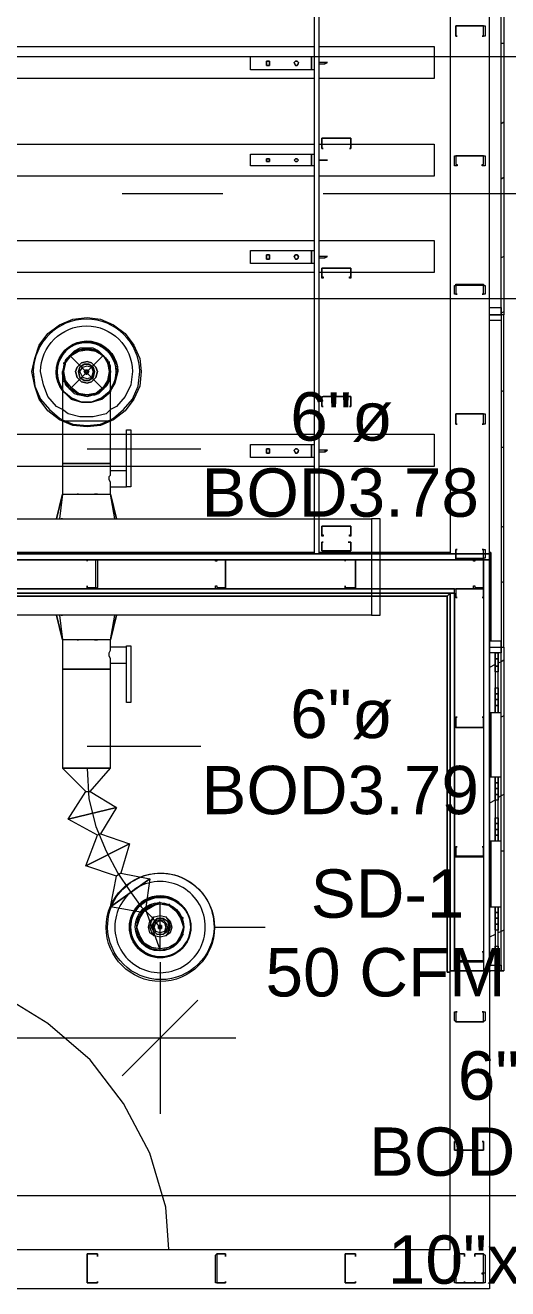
# Model space of a CAD drawing. Header units: metres. Extents: x -2 to 207, y -8 to 52.
# Drawn here: x 44.586 to 46.103, y 10.535 to 14.505 of the extents above; entities that cross this region are included whole.
import ezdxf

# ---------------------------------------------------------------- set-up
doc = ezdxf.new("R2010")
doc.units = ezdxf.units.M
doc.layers.add('HVAC - Ductos', color=5, linetype='Continuous', lineweight=0)
doc.layers.add('PDF_Text', color=7, linetype='Continuous', lineweight=0)
doc.layers.add('PDF_Geometry', color=7, linetype='Continuous', lineweight=0, true_color=0xaaaaaa)
doc.styles.add('PDF Helvetica', font='')
doc.styles.get('PDF Helvetica').set_extended_font_data('Helvetica')

msp = doc.modelspace()

# ---------------------------------------------------------------- linework, layer by layer
at = {"layer": 'HVAC - Ductos', "lineweight": 0}
for points in [[(40.1854, 14.4067), (47.8002, 14.4067), (47.8002, 13.6461), (40.1854, 13.6461)], [(44.8496, 13.3941), (44.845, 13.3804), (44.8313, 13.3621), (44.8175, 13.3529), (44.7992, 13.3438), (44.7809, 13.3438), (44.7579, 13.3438), (44.7442, 13.3529), (44.7259, 13.3621), (44.7167, 13.3804), (44.7075, 13.3941), (44.7075, 13.417), (44.7075, 13.4354), (44.7167, 13.4537), (44.7259, 13.4674), (44.7442, 13.4812), (44.7579, 13.4858), (44.7809, 13.4904), (44.7992, 13.4858), (44.8175, 13.4812), (44.8313, 13.4674), (44.845, 13.4537), (44.8496, 13.4354), (44.8541, 13.417)], [(44.7121, 13.4446), (44.7305, 13.4674), (44.7534, 13.4812), (44.7809, 13.4858), (44.8083, 13.4812), (44.8313, 13.4674), (44.845, 13.4446), (44.8496, 13.417), (44.845, 13.3895), (44.8313, 13.3667), (44.8083, 13.3484), (44.7809, 13.3438), (44.7534, 13.3484), (44.7305, 13.3667), (44.7121, 13.3895), (44.7075, 13.417)], [(44.7488, 13.4308), (44.7442, 13.417), (44.7488, 13.4308), (44.7625, 13.4446), (44.7809, 13.4492), (44.7946, 13.4446), (44.8083, 13.4308), (44.8129, 13.417), (44.8083, 13.4308), (44.7946, 13.4446), (44.7809, 13.4492), (44.7625, 13.4446)], [(44.7579, 13.4308), (44.7534, 13.417), (44.7579, 13.4308), (44.7717, 13.44), (44.7855, 13.44), (44.7992, 13.4308), (44.8038, 13.417), (44.7992, 13.4308), (44.7855, 13.44), (44.7717, 13.44)], [(44.7671, 13.4308), (44.7809, 13.4354), (44.7946, 13.4308), (44.7992, 13.417), (44.7946, 13.3987), (44.7809, 13.3941), (44.7671, 13.3987), (44.7579, 13.417)], [(44.7763, 13.4216), (44.7717, 13.417), (44.7763, 13.4216), (44.7809, 13.4216), (44.7855, 13.417), (44.7809, 13.4216)], [(44.8083, 13.3987), (44.8129, 13.417), (44.8083, 13.3987), (44.7946, 13.385), (44.7809, 13.3804), (44.7625, 13.385), (44.7488, 13.3987), (44.7442, 13.417), (44.7488, 13.3987), (44.7625, 13.385), (44.7809, 13.3804), (44.7946, 13.385)], [(44.7992, 13.3987), (44.8038, 13.417), (44.7992, 13.3987), (44.7855, 13.3895), (44.7717, 13.3895), (44.7579, 13.3987), (44.7534, 13.417), (44.7579, 13.3987), (44.7717, 13.3895), (44.7855, 13.3895)], [(44.7809, 13.4125), (44.7855, 13.417), (44.7809, 13.4079), (44.7763, 13.4079), (44.7717, 13.417), (44.7763, 13.4125)], [(44.8541, 13.3575), (44.8679, 13.3804), (44.8771, 13.417), (44.8679, 13.3804)], [(44.8267, 13.33), (44.7946, 13.3208), (44.7625, 13.3208), (44.7305, 13.33), (44.7075, 13.3529), (44.703, 13.3575), (44.7075, 13.3529), (44.703, 13.3621), (44.7075, 13.3529), (44.7305, 13.3346), (44.7625, 13.3208), (44.7946, 13.3208), (44.8267, 13.3346), (44.8496, 13.3529), (44.8541, 13.3621), (44.8496, 13.3529), (44.8267, 13.3346), (44.7946, 13.3208), (44.7625, 13.3208), (44.7305, 13.3346), (44.7075, 13.3529), (44.7305, 13.33), (44.7625, 13.3208), (44.7946, 13.3208), (44.8267, 13.33), (44.8541, 13.3529), (44.8541, 13.3575), (44.8541, 13.3529)], [(44.8541, 13.2613), (44.845, 13.2613), (44.8313, 13.2613), (44.8175, 13.2613), (44.7992, 13.2613), (44.7809, 13.2613), (44.7579, 13.2613), (44.7396, 13.2613), (44.7259, 13.2613), (44.7121, 13.2613), (44.7075, 13.2613), (44.703, 13.2613), (44.703, 13.1284), (44.7075, 13.1284), (44.7121, 13.1284), (44.7259, 13.1284), (44.7396, 13.1284), (44.7579, 13.1284), (44.7809, 13.1284), (44.7992, 13.1284), (44.8175, 13.1284), (44.8313, 13.1284), (44.845, 13.1284), (44.8541, 13.1284)], [(44.9046, 13.2338), (44.9183, 13.2338), (44.9183, 13.0551), (44.9046, 13.0551)], [(44.8541, 13.1055), (44.8541, 13.1284), (44.845, 13.1284), (44.8313, 13.1284), (44.8175, 13.1284), (44.7992, 13.1284), (44.7809, 13.1284), (44.7579, 13.1284), (44.7396, 13.1284), (44.7259, 13.1284), (44.7121, 13.1284), (44.7075, 13.1284), (44.703, 13.1284), (44.703, 13.0322), (44.7075, 13.0322), (44.7121, 13.0322), (44.7259, 13.0322), (44.7396, 13.0322), (44.7579, 13.0322), (44.7809, 13.0322), (44.7992, 13.0322), (44.8175, 13.0322), (44.8313, 13.0322), (44.845, 13.0322), (44.8496, 13.0322), (44.8541, 13.0322), (44.8541, 13.0551), (44.9046, 13.0551), (44.9046, 13.0597), (44.9046, 13.0643), (44.9046, 13.0689), (44.9046, 13.0735), (44.9046, 13.0826), (44.9046, 13.0872), (44.9046, 13.0918), (44.9046, 13.1009), (44.9046, 13.1055)], [(44.7534, 13.0322), (44.7488, 13.0322)], [(44.8129, 13.0322), (44.8083, 13.0322), (44.8038, 13.0322), (44.8083, 13.0322)], [(45.7018, 12.9543), (45.6743, 12.9543), (45.6743, 12.6519), (42.0823, 12.6519), (42.0823, 12.9543), (45.6743, 12.9543), (45.6743, 12.6519), (45.7018, 12.6519)], [(44.7488, 12.574), (44.7534, 12.574)], [(44.8038, 12.574), (44.8083, 12.574), (44.8129, 12.574), (44.8083, 12.574)], [(44.9183, 12.377), (44.9046, 12.377), (44.9046, 12.5557), (44.9183, 12.5557)], [(44.703, 12.1708), (44.7075, 12.1708), (44.7121, 12.1708), (44.7259, 12.1708), (44.7396, 12.1708), (44.7579, 12.1708), (44.7809, 12.1708), (44.7992, 12.1708), (44.8175, 12.1708), (44.8313, 12.1708), (44.845, 12.1708), (44.8541, 12.1708), (44.845, 12.1708), (44.8313, 12.1708), (44.8175, 12.1708), (44.7992, 12.1708), (44.7809, 12.1708), (44.7579, 12.1708), (44.7396, 12.1708), (44.7259, 12.1708), (44.7121, 12.1708), (44.7075, 12.1708)], [(44.9366, 11.6714), (44.9458, 11.699), (44.9596, 11.7218), (44.9825, 11.7401), (45.01, 11.7447), (45.0374, 11.7401), (45.0604, 11.7218), (45.0741, 11.699), (45.0832, 11.6714), (45.0741, 11.6439), (45.0604, 11.621), (45.0374, 11.6073), (45.01, 11.6027), (44.9825, 11.6073), (44.9596, 11.621), (44.9458, 11.6439)], [(44.9733, 11.6714), (44.9779, 11.6898), (44.9916, 11.7035), (45.01, 11.7081), (45.0283, 11.7035), (45.042, 11.6898), (45.0466, 11.6714), (45.042, 11.6531), (45.0283, 11.6439), (45.01, 11.6393), (44.9916, 11.6439), (44.9779, 11.6531)], [(44.9779, 11.6714), (44.9825, 11.6898), (44.9916, 11.7035), (45.01, 11.7081), (45.0283, 11.7035), (45.0374, 11.6898), (45.042, 11.6714), (45.0374, 11.6577), (45.0283, 11.6439), (45.01, 11.6393), (44.9916, 11.6439), (44.9825, 11.6577)], [(44.9825, 11.6714), (44.9916, 11.6898), (45.0008, 11.699), (45.0191, 11.699), (45.0328, 11.6898), (45.0374, 11.6714), (45.0328, 11.6577), (45.0191, 11.6485), (45.0008, 11.6485), (44.9916, 11.6577)], [(44.987, 11.6714), (44.9916, 11.6852), (45.0008, 11.6944), (45.0191, 11.6944), (45.0283, 11.6852), (45.0328, 11.6714), (45.0283, 11.6577), (45.0191, 11.6485), (45.0008, 11.6485), (44.9916, 11.6577)], [(44.9916, 11.6714), (44.9962, 11.6852), (45.01, 11.6944), (45.0237, 11.6852), (45.0283, 11.6714), (45.0237, 11.6577), (45.01, 11.6531), (44.9962, 11.6577)], [(45.0145, 11.6714), (45.0145, 11.676), (45.0054, 11.676), (45.0054, 11.6714), (45.0054, 11.676), (45.0145, 11.676)], [(45.0054, 11.6714), (45.0054, 11.6669), (45.0145, 11.6669), (45.0145, 11.6714), (45.0145, 11.6669), (45.0054, 11.6669)]]:
    msp.add_lwpolyline(points, close=True, dxfattribs=at)
for points in [[(44.8541, 13.4125), (44.8541, 13.417), (44.8541, 13.4354), (44.845, 13.4537), (44.8313, 13.4674), (44.8175, 13.4812), (44.7992, 13.4904), (44.7809, 13.4904), (44.7579, 13.4904), (44.7396, 13.4812), (44.7259, 13.4674), (44.7121, 13.4537), (44.7075, 13.4354), (44.703, 13.417), (44.703, 13.4079), (44.703, 13.3895), (44.703, 13.3621), (44.703, 13.3254), (44.703, 13.2796), (44.703, 13.2613), (44.6938, 13.2659), (44.6572, 13.2933), (44.6297, 13.33), (44.6159, 13.3712), (44.6068, 13.417), (44.6159, 13.4583), (44.6297, 13.4996), (44.6572, 13.5362), (44.6938, 13.5636), (44.7351, 13.582), (44.7809, 13.5866), (44.8221, 13.582), (44.8633, 13.5636), (44.9, 13.5362), (44.9275, 13.4996), (44.9458, 13.4583), (44.9504, 13.417), (44.9458, 13.3712), (44.9275, 13.33), (44.9, 13.2933), (44.8633, 13.2659), (44.8541, 13.2613), (44.845, 13.2613), (44.8313, 13.2613), (44.8175, 13.2613), (44.7992, 13.2613), (44.7809, 13.2613), (44.7579, 13.2613), (44.7396, 13.2613), (44.7259, 13.2613), (44.7121, 13.2613), (44.7075, 13.2613), (44.703, 13.2613)], [(44.8541, 13.2613), (44.8541, 13.3071), (44.8541, 13.3484), (44.8541, 13.3804), (44.8541, 13.4033), (44.8541, 13.4125), (44.8541, 13.417), (44.8541, 13.4354), (44.845, 13.4537), (44.8313, 13.4674), (44.8175, 13.4812), (44.7992, 13.4904), (44.7809, 13.4904), (44.7579, 13.4904), (44.7396, 13.4812), (44.7259, 13.4674), (44.7121, 13.4537), (44.7075, 13.4354), (44.703, 13.417), (44.703, 13.4079), (44.703, 13.417)], [(44.7121, 13.4492), (44.7259, 13.4674), (44.7488, 13.4812)], [(44.7488, 13.4858), (44.7534, 13.4858)], [(44.7534, 13.4858), (44.7809, 13.4904), (44.8038, 13.4858)], [(44.8038, 13.4858), (44.8083, 13.4858), (44.8129, 13.4858)], [(44.8083, 13.4812), (44.8313, 13.4674), (44.845, 13.4446)], [(44.7075, 13.44), (44.7075, 13.4446), (44.7121, 13.4492)], [(44.7121, 13.3895), (44.7075, 13.417), (44.7121, 13.44)], [(44.8496, 13.4492), (44.8496, 13.4446), (44.8496, 13.44)], [(44.8496, 13.44), (44.8541, 13.417), (44.8496, 13.3895), (44.8496, 13.385)], [(44.703, 13.4079), (44.7075, 13.3941), (44.7121, 13.3758), (44.7259, 13.3621), (44.7121, 13.385), (44.7075, 13.385), (44.7075, 13.3895)], [(44.7534, 13.3438), (44.7488, 13.3438), (44.7488, 13.3484), (44.7259, 13.3621), (44.7396, 13.3484), (44.7579, 13.3438), (44.7809, 13.3392), (44.7992, 13.3438), (44.8175, 13.3484), (44.8313, 13.3621), (44.845, 13.3758), (44.8541, 13.3941), (44.8541, 13.4125)], [(44.845, 13.385), (44.8313, 13.3621), (44.8083, 13.3484)], [(44.8038, 13.3484), (44.7809, 13.3438), (44.7534, 13.3484)], [(44.8129, 13.3484), (44.8083, 13.3438), (44.8038, 13.3438)], [(44.8541, 13.2979), (44.8404, 13.2842), (44.7992, 13.275), (44.7579, 13.275), (44.7213, 13.2842), (44.703, 13.2979)], [(44.703, 13.2659), (44.7351, 13.2521), (44.7809, 13.2475), (44.8221, 13.2521), (44.8541, 13.2659)], [(44.8541, 13.2613), (44.8221, 13.2475), (44.7809, 13.2429), (44.7351, 13.2475), (44.703, 13.2613)], [(44.7809, 13.1743), (45.1382, 13.1743)], [(44.8541, 13.0551), (44.8541, 13.0597), (44.8541, 13.0689), (44.8496, 13.078), (44.8496, 13.0872), (44.8541, 13.0918), (44.8541, 13.1009), (44.8541, 13.1055)], [(44.6847, 12.9543), (44.703, 13.0322), (44.6847, 12.9543), (44.6892, 12.9543)], [(44.703, 13.0322), (44.6938, 12.9543), (44.703, 12.9543), (44.6984, 12.9543)], [(44.8725, 12.9543), (44.8541, 13.0322), (44.8725, 12.9543)], [(44.8679, 12.9543), (44.8541, 13.0322)], [(44.7075, 12.9543), (44.7259, 12.9543), (44.7305, 12.9543), (44.7351, 12.9543), (44.7442, 12.9543), (44.7579, 12.9543), (44.7625, 12.9543), (44.7671, 12.9543), (44.7901, 12.9543), (44.7946, 12.9543), (44.7992, 12.9543), (44.8129, 12.9543), (44.8221, 12.9543), (44.8267, 12.9543), (44.8313, 12.9543), (44.8496, 12.9543)], [(44.8541, 12.9543), (44.8633, 12.9543), (44.8679, 12.9543), (44.8725, 12.9543)], [(44.6892, 12.6519), (44.6847, 12.6519)], [(44.6847, 12.6519), (44.703, 12.574), (44.6847, 12.6519)], [(44.6984, 12.6519), (44.703, 12.6519), (44.6938, 12.6519), (44.703, 12.574)], [(44.8725, 12.6519), (44.8541, 12.574), (44.8496, 12.574), (44.845, 12.574), (44.8313, 12.574), (44.8175, 12.574), (44.7992, 12.574), (44.7809, 12.574), (44.7579, 12.574), (44.7396, 12.574), (44.7259, 12.574), (44.7121, 12.574), (44.7075, 12.574), (44.703, 12.574), (44.703, 12.4824), (44.7075, 12.4824), (44.7121, 12.4824), (44.7259, 12.4824), (44.7396, 12.4824), (44.7579, 12.4824), (44.7809, 12.4824), (44.7992, 12.4824), (44.8175, 12.4824), (44.8313, 12.4824), (44.845, 12.4824), (44.8541, 12.4824), (44.8541, 12.5007), (44.9046, 12.5007), (44.9046, 12.5053), (44.9046, 12.5099), (44.9046, 12.5145), (44.9046, 12.5191), (44.9046, 12.5282), (44.9046, 12.5328), (44.9046, 12.5419), (44.9046, 12.5465), (44.9046, 12.5511), (44.8541, 12.5511), (44.8541, 12.574), (44.8679, 12.6519)], [(44.8496, 12.6519), (44.8313, 12.6519), (44.8267, 12.6519), (44.8221, 12.6519), (44.8129, 12.6519), (44.7992, 12.6519), (44.7946, 12.6519), (44.7901, 12.6519), (44.7671, 12.6519), (44.7625, 12.6519), (44.7579, 12.6519), (44.7442, 12.6519), (44.7351, 12.6519), (44.7305, 12.6519), (44.7259, 12.6519), (44.7075, 12.6519)], [(44.8541, 12.574), (44.8725, 12.6519), (44.8679, 12.6519), (44.8633, 12.6519), (44.8541, 12.6519)], [(44.8541, 12.5007), (44.8541, 12.5053), (44.8541, 12.5099), (44.8541, 12.5145), (44.8496, 12.5237), (44.8496, 12.5328), (44.8541, 12.5419), (44.8541, 12.5465), (44.8541, 12.5511)], [(44.7901, 12.0975), (44.8725, 12.0471), (44.7213, 12.0105), (44.7763, 12.0975), (44.7901, 12.0975), (44.8541, 12.1708), (44.8541, 12.4824), (44.845, 12.4824), (44.8313, 12.4824), (44.8175, 12.4824), (44.7992, 12.4824), (44.7809, 12.4824), (44.7579, 12.4824), (44.7396, 12.4824), (44.7259, 12.4824), (44.7121, 12.4824), (44.7075, 12.4824), (44.703, 12.4824), (44.703, 12.1708), (44.8541, 12.1708), (44.703, 12.1708), (44.7763, 12.0975)], [(44.7809, 12.2396), (45.1382, 12.2396)], [(44.7809, 12.1708), (44.7855, 12.0746), (44.8083, 11.9876), (44.8404, 11.9096), (44.8771, 11.841), (44.9137, 11.786), (44.9504, 11.7356), (44.9825, 11.7035), (45.0008, 11.6806), (45.01, 11.6714)], [(44.8221, 11.9647), (44.9137, 11.9326), (44.7763, 11.8638), (44.8129, 11.9601), (44.7213, 12.0105), (44.8725, 12.0471), (44.8221, 11.9647), (44.8129, 11.9601)], [(44.8863, 11.841), (44.9779, 11.8226), (44.8541, 11.7356), (44.8725, 11.8318), (44.7763, 11.8638), (44.9137, 11.9326), (44.8863, 11.841), (44.8725, 11.8318)], [(44.9641, 11.7264), (45.01, 11.5981), (45.01, 11.7493), (44.955, 11.7172), (44.8541, 11.7356), (44.9779, 11.8226), (44.9641, 11.7264), (44.955, 11.7172)], [(44.9458, 11.7035), (44.9596, 11.7264), (44.9779, 11.7401), (44.9825, 11.7447)], [(44.987, 11.7401), (45.01, 11.7447), (45.0328, 11.7401)], [(45.0374, 11.7447), (45.042, 11.7401), (45.0604, 11.7264), (45.0741, 11.7035)], [(44.9412, 11.6393), (44.9412, 11.6439), (44.9412, 11.6485), (44.9366, 11.6714), (44.9412, 11.699), (44.9412, 11.7035)], [(45.0787, 11.7035), (45.0832, 11.699)], [(45.0787, 11.699), (45.0832, 11.6714), (45.0787, 11.6485)], [(44.9779, 11.6073), (44.9596, 11.621), (44.9458, 11.6393)], [(45.0741, 11.6439), (45.0604, 11.621), (45.042, 11.6073)], [(45.0832, 11.6485), (45.0787, 11.6439), (45.0787, 11.6393)], [(44.9825, 11.6027), (44.9779, 11.6027)], [(45.0328, 11.6027), (45.01, 11.5981), (44.987, 11.6027)], [(45.042, 11.6027), (45.0374, 11.6027)], [(45.01, 11.5615), (45.01, 11.3232), (45.01, 11.0849)], [(45.129, 11.4423), (45.01, 11.3232), (44.8908, 11.2041)], [(40.2083, 11.3232), (43.0535, 11.3232), (45.2482, 11.3232)], [(39.7685, 10.8284), (46.9022, 10.8284), (48.7441, 10.8284)]]:
    msp.add_lwpolyline(points, dxfattribs=at)
for points in [[(44.8541, 13.2659), (44.8633, 13.2705), (44.8954, 13.2979), (44.9229, 13.33), (44.9412, 13.3712), (44.9458, 13.417, 0.986385), (44.6113, 13.417), (44.6159, 13.3712), (44.6343, 13.33), (44.6617, 13.2979), (44.6938, 13.2705), (44.703, 13.2659)], [(44.703, 13.2979), (44.6847, 13.3071), (44.6572, 13.3392), (44.6434, 13.3758), (44.6343, 13.417, -0.994385), (44.9229, 13.417), (44.9183, 13.3758), (44.9, 13.3392), (44.8725, 13.3071), (44.8541, 13.2979)], [(45.1795, 11.6714, -0.986168), (44.845, 11.6714, -1.01362), (45.1795, 11.6714), (45.3399, 11.6714)]]:
    msp.add_lwpolyline(points, format="xyb", dxfattribs=at)
for points in [[(44.8541, 13.3621), (44.8679, 13.385), (44.8725, 13.417, 1.352687), (44.703, 13.3621), (44.6892, 13.385), (44.6847, 13.417), (44.6892, 13.3804), (44.703, 13.3575, -1.386716), (44.8771, 13.417, 0.97067), (44.6847, 13.417, -1.353394)], [(45.152, 11.6714, 1.008129), (44.8679, 11.6714, 1.008105)], [(45.1062, 11.6714, 1.017952), (44.9137, 11.6714, 0.970231)]]:
    msp.add_lwpolyline(points, format="xyb", close=True, dxfattribs=at)
for centre, radius in [((45.0107, 11.6707), 0.1702), ((45.0102, 11.6714), 0.0965), ((45.0112, 11.6714), 0.095), ((45.0118, 11.6714), 0.0935), ((45.0081, 11.6725), 0.0761), ((45.0104, 11.671), 0.0737)]:
    msp.add_circle(centre, radius, dxfattribs=at)
at = {"layer": 'PDF_Geometry', "lineweight": 0}
for points in [[(42.1418, 16.6059), (42.1418, 12.8443), (45.9217, 12.8443), (42.1418, 12.8443), (45.9217, 12.8443), (42.1418, 12.8443), (42.0181, 12.8443), (42.0089, 12.8489), (42.0089, 12.5694), (42.0089, 12.8489), (42.0181, 12.8489), (42.0089, 12.8489), (42.0181, 12.8443), (42.0181, 11.534), (42.0181, 12.8443), (42.0181, 12.5694), (41.9815, 12.5694), (41.9677, 12.5648)], [(41.9815, 12.5694), (41.9815, 12.5511), (42.0181, 12.5511), (42.0181, 12.5694), (42.0181, 12.8443), (42.0181, 12.7207), (42.0181, 11.534), (42.0089, 11.534), (42.0181, 11.534), (42.0319, 11.534), (42.0319, 12.826), (42.0181, 12.826), (46.0454, 12.826), (46.0454, 12.8443), (46.05, 12.8489), (46.0454, 12.8489), (46.05, 12.8489), (46.05, 12.5694), (46.05, 12.8489), (46.0454, 12.8443), (46.0454, 16.6059)], [(45.9217, 16.6059), (45.9217, 12.8443), (46.0454, 12.8443), (42.0181, 12.8443), (42.0181, 16.6059)], [(42.5679, 14.4388), (45.4956, 14.4388)], [(45.5094, 14.4388), (45.8713, 14.4388), (45.8713, 14.338), (45.5094, 14.338)], [(46.0912, 14.448), (46.0821, 14.448)], [(45.4956, 14.3655), (45.4864, 14.3655), (45.294, 14.3655), (45.294, 14.4067), (45.4864, 14.4067), (45.4956, 14.4067)], [(45.4864, 14.3883), (45.4864, 14.3929)], [(45.4864, 14.3792), (45.4864, 14.3838)], [(45.5094, 14.3838), (45.5277, 14.3838), (45.5368, 14.3883), (45.5277, 14.3883), (45.5094, 14.3883)], [(45.5277, 14.3883), (45.5277, 14.3838)], [(45.4956, 14.338), (42.5679, 14.338)], [(46.0912, 14.2005), (46.0821, 14.1959)], [(42.5679, 14.1318), (45.4956, 14.1318)], [(45.4956, 14.063), (45.4864, 14.063), (45.294, 14.063), (45.294, 14.0998), (45.4864, 14.0998), (45.4956, 14.0998)], [(45.5094, 14.1318), (45.5185, 14.1318), (45.6102, 14.1318), (45.8713, 14.1318), (45.8713, 14.031), (45.5094, 14.031)], [(45.4864, 14.086), (45.4864, 14.0906)], [(45.5277, 14.0814), (45.5094, 14.0814), (45.5277, 14.0814)], [(45.5368, 14.0814), (45.5277, 14.0814), (45.5368, 14.0814)], [(45.4956, 14.031), (42.5679, 14.031)], [(46.0912, 14.0264), (46.0821, 14.0218)], [(45.207, 13.976), (44.8908, 13.976)], [(46.7922, 13.976), (45.5231, 13.976)], [(42.5679, 13.8294), (45.4956, 13.8294)], [(45.5094, 13.8294), (45.8713, 13.8294), (45.8713, 13.7286), (45.6102, 13.7286), (45.5185, 13.7286), (45.5094, 13.7286)], [(45.4956, 13.7561), (45.4864, 13.7561), (45.294, 13.7561), (45.294, 13.7973), (45.4864, 13.7973), (45.4956, 13.7973)], [(45.4864, 13.779), (45.4864, 13.7836)], [(45.5094, 13.7745), (45.5277, 13.7745), (45.5368, 13.779), (45.5277, 13.779), (45.5094, 13.779)], [(45.5277, 13.779), (45.5277, 13.7745)], [(46.0912, 13.779), (46.0821, 13.7745)], [(45.4864, 13.7699), (45.4864, 13.7745)], [(45.4956, 13.7286), (42.5679, 13.7286)], [(44.0936, 12.7207), (45.9217, 12.7207), (45.9217, 11.534), (46.0454, 11.534), (46.0454, 11.5523), (46.0821, 11.5523), (46.0821, 11.534), (46.0454, 11.534), (46.0454, 12.7207), (46.0454, 12.8443), (46.0454, 12.5694), (46.0454, 12.5511), (46.0821, 12.5511), (46.0912, 12.5511), (46.0912, 13.5958), (46.0821, 13.5958), (46.0821, 12.5511), (46.0821, 12.5328), (46.0454, 12.5328), (46.0454, 12.5511), (46.0821, 12.5511), (46.0821, 12.5694), (46.0454, 12.5694), (46.0454, 12.8443), (42.0181, 12.8443)], [(46.0912, 13.6049), (46.0821, 13.6003)], [(46.0912, 13.3575), (46.0821, 13.3529)], [(42.5679, 13.2201), (45.4956, 13.2201)], [(45.4956, 13.1467), (45.4864, 13.1467), (45.294, 13.1467), (45.294, 13.188), (45.4864, 13.188), (45.4956, 13.188)], [(45.5094, 13.2201), (45.8713, 13.2201), (45.8713, 13.1192), (45.5094, 13.1192)], [(45.4864, 13.1697), (45.4864, 13.1743)], [(45.4864, 13.1605), (45.4864, 13.1651)], [(45.5094, 13.1651), (45.5277, 13.1651), (45.5368, 13.1697), (45.5277, 13.1697), (45.5094, 13.1697)], [(45.5277, 13.1697), (45.5277, 13.1651)], [(46.0912, 13.1788), (46.0821, 13.1788)], [(45.4956, 13.1192), (42.5679, 13.1192)], [(46.0912, 12.9314), (46.0821, 12.9268)], [(46.0912, 12.7573), (46.0821, 12.7527)], [(44.0936, 12.7207), (45.9217, 12.7207), (44.2494, 12.7207), (45.9217, 12.7207), (45.9217, 11.534), (45.9217, 12.7207), (45.9355, 12.7207), (45.9355, 11.534), (45.9217, 11.534), (45.9217, 12.7207), (45.9217, 11.534), (45.9217, 12.7207), (45.9125, 12.7115), (45.9125, 11.5294), (45.9217, 11.5294), (45.9125, 11.5294), (45.9125, 12.7115), (44.0936, 12.7115), (45.9125, 12.7115), (45.9217, 12.7207), (45.9355, 12.7207), (44.0753, 12.7207)], [(46.0821, 12.345), (46.0729, 12.345), (46.0729, 12.5328), (46.0637, 12.5328), (46.0637, 12.345), (46.0454, 12.345), (46.0454, 12.1433), (46.0637, 12.1433), (46.0729, 12.1433), (46.0729, 12.125), (46.0729, 12.1067), (46.0637, 12.1067), (46.0637, 12.125), (46.0729, 12.125), (46.0637, 12.125), (46.0637, 12.1433), (46.0637, 11.9418), (46.0454, 11.9418), (46.0454, 11.7356), (46.0637, 11.7356), (46.0729, 11.7356), (46.0729, 11.7172), (46.0729, 11.699), (46.0637, 11.699), (46.0637, 11.7172), (46.0729, 11.7172), (46.0637, 11.7172), (46.0637, 11.7356), (46.0637, 11.5523), (46.0729, 11.5523), (46.0637, 11.5523), (46.0637, 11.5707), (46.0729, 11.5707), (46.0729, 11.5523), (46.0729, 11.7356), (46.0821, 11.7356)], [(46.0912, 12.5099), (46.0821, 12.5053), (46.0729, 12.5007)], [(46.0637, 12.4961), (46.0454, 12.487)], [(46.0454, 12.345), (46.0454, 12.1433)], [(46.0912, 12.3358), (46.0821, 12.3312)], [(46.0821, 11.9418), (46.0729, 11.9418), (46.0729, 12.1433), (46.0821, 12.1433)], [(46.0637, 12.0701), (46.0637, 12.0883), (46.0637, 12.1067), (46.0729, 12.1067), (46.0729, 12.0883), (46.0637, 12.0883), (46.0729, 12.0883), (46.0729, 12.0701), (46.0637, 12.0701), (46.0454, 12.0609)], [(46.0912, 12.0883), (46.0821, 12.0838), (46.0729, 12.0792)], [(46.0454, 11.9418), (46.0454, 11.7356)], [(46.0912, 11.9096), (46.0821, 11.9096)], [(46.0637, 11.6485), (46.0454, 11.6393)], [(46.0912, 11.6623), (46.0821, 11.6577), (46.0729, 11.6531)], [(45.0374, 10.6589), (45.0283, 10.7918), (44.9779, 10.9613), (44.8954, 11.117), (44.7901, 11.2545), (44.6572, 11.369), (44.506, 11.4607), (44.3364, 11.5157), (44.1623, 11.5431)], [(46.0637, 11.534), (46.0729, 11.534), (46.0912, 11.534)]]:
    msp.add_lwpolyline(points, dxfattribs=at)
for points in [[(45.5094, 12.8443), (45.4956, 12.8443), (45.4956, 16.6059), (45.5094, 16.6059)], [(46.0912, 13.5958), (46.0821, 13.5958), (46.0821, 14.645), (46.0912, 14.645)], [(46.0225, 14.4708), (46.0271, 14.4708), (46.0271, 14.4983), (46.0271, 14.5029), (45.9401, 14.5029), (45.9401, 14.4983), (45.9401, 14.4708), (45.9446, 14.4708), (45.9401, 14.4708), (45.9401, 14.4983), (45.9401, 14.5029), (46.0271, 14.5029), (46.0317, 14.5029), (46.0317, 14.4983), (46.0317, 14.4708)], [(45.3536, 14.3883), (45.3536, 14.3929), (45.3444, 14.3929), (45.3444, 14.3883), (45.3444, 14.3792), (45.3536, 14.3792), (45.3536, 14.3838)], [(45.3444, 14.3883), (45.3444, 14.3929), (45.3536, 14.3929), (45.3536, 14.3883), (45.3536, 14.3792), (45.3444, 14.3792)], [(45.4452, 14.3883), (45.4406, 14.3929), (45.4361, 14.3929), (45.4315, 14.3883), (45.4361, 14.3792), (45.4406, 14.3792), (45.4452, 14.3838)], [(45.4315, 14.3883), (45.4361, 14.3929), (45.4406, 14.3929), (45.4452, 14.3883), (45.4406, 14.3792), (45.4361, 14.3792)], [(45.4864, 14.3655), (45.4864, 14.4067)], [(45.4864, 14.3883), (45.4864, 14.3929), (45.4864, 14.3883), (45.4864, 14.3792), (45.4864, 14.3883), (45.4864, 14.3929), (45.4864, 14.3883), (45.4864, 14.3792)], [(45.5185, 14.1501), (45.5231, 14.1501), (45.6102, 14.1501), (45.6102, 14.118), (45.6056, 14.118), (45.6102, 14.118), (45.6102, 14.1501), (45.5231, 14.1501), (45.5185, 14.1501), (45.5185, 14.118)], [(45.4864, 14.063), (45.4864, 14.0998)], [(45.5231, 14.118), (45.5185, 14.118)], [(46.0225, 14.063), (46.0225, 14.0676), (46.0271, 14.0676), (46.0271, 14.0952), (45.9401, 14.0952), (45.9401, 14.0676), (45.9446, 14.0676), (45.9446, 14.063), (45.9355, 14.063), (45.9355, 14.0952), (45.9401, 14.0952), (46.0271, 14.0952), (46.0317, 14.0952), (46.0317, 14.063)], [(45.3536, 14.0814), (45.3536, 14.086), (45.3444, 14.086), (45.3444, 14.0814), (45.3444, 14.0768), (45.3536, 14.0768)], [(45.3444, 14.0814), (45.3444, 14.086), (45.3536, 14.086), (45.3536, 14.0814), (45.3536, 14.0768), (45.3444, 14.0768)], [(45.4452, 14.0814), (45.4406, 14.086), (45.4361, 14.086), (45.4315, 14.0814), (45.4361, 14.0768), (45.4406, 14.0768)], [(45.4315, 14.0814), (45.4361, 14.086), (45.4406, 14.086), (45.4452, 14.0814), (45.4406, 14.0768), (45.4361, 14.0768)], [(45.4864, 14.0814), (45.4864, 14.086), (45.4864, 14.0906), (45.4864, 14.086), (45.4864, 14.0814), (45.4864, 14.0768), (45.4864, 14.0814), (45.4864, 14.086), (45.4864, 14.0814), (45.4864, 14.0768)], [(45.3536, 13.779), (45.3536, 13.7836), (45.3444, 13.7836), (45.3444, 13.779), (45.3444, 13.7699), (45.3536, 13.7699), (45.3536, 13.7745)], [(45.3444, 13.779), (45.3444, 13.7836), (45.3536, 13.7836), (45.3536, 13.779), (45.3536, 13.7699), (45.3444, 13.7699)], [(45.4452, 13.779), (45.4406, 13.7836), (45.4361, 13.7836), (45.4315, 13.779), (45.4361, 13.7699), (45.4406, 13.7699), (45.4452, 13.7745)], [(45.4315, 13.779), (45.4361, 13.7836), (45.4406, 13.7836), (45.4452, 13.779), (45.4406, 13.7699), (45.4361, 13.7699)], [(45.4864, 13.7561), (45.4864, 13.7973)], [(45.4864, 13.779), (45.4864, 13.7836), (45.4864, 13.779), (45.4864, 13.7699), (45.4864, 13.779), (45.4864, 13.7836), (45.4864, 13.779), (45.4864, 13.7699)], [(45.5185, 13.7423), (45.5231, 13.7423), (45.6102, 13.7423), (45.6102, 13.7103), (45.6056, 13.7103), (45.6056, 13.7149), (45.6102, 13.7149), (45.6102, 13.7423), (45.5231, 13.7423), (45.5185, 13.7423), (45.5185, 13.7149), (45.5231, 13.7149), (45.5231, 13.7103), (45.5185, 13.7103)], [(46.0225, 13.6599), (46.0271, 13.6599), (46.0271, 13.6874), (45.9401, 13.6874), (45.9401, 13.6599), (45.9446, 13.6599), (45.9355, 13.6599), (45.9355, 13.6874), (45.9401, 13.6874), (45.9401, 13.692), (46.0271, 13.692), (46.0271, 13.6874), (46.0317, 13.6874), (46.0317, 13.6599)], [(46.0454, 13.5958), (46.0454, 13.6187), (46.0821, 13.6187), (46.0821, 13.5958)], [(46.0454, 13.5774), (46.0454, 13.5958), (46.0821, 13.5958), (46.0821, 13.5774)], [(45.5185, 13.3346), (45.5185, 13.3392), (45.5231, 13.3392), (45.6102, 13.3392), (45.6102, 13.3346), (45.6102, 13.3071), (45.6056, 13.3071), (45.6102, 13.3071), (45.6102, 13.3346), (45.6102, 13.3392), (45.5231, 13.3392), (45.5185, 13.3346), (45.5185, 13.3071)], [(45.5231, 13.3071), (45.5185, 13.3071)], [(46.0225, 13.2521), (46.0271, 13.2521), (46.0271, 13.2842), (45.9401, 13.2842), (45.9401, 13.2521), (45.9446, 13.2521), (45.9401, 13.2521), (45.9401, 13.2842), (46.0271, 13.2842), (46.0317, 13.2842), (46.0317, 13.2521)], [(45.4864, 13.1467), (45.4864, 13.188)], [(45.3536, 13.1697), (45.3536, 13.1743), (45.3444, 13.1743), (45.3444, 13.1697), (45.3444, 13.1605), (45.3536, 13.1605), (45.3536, 13.1651)], [(45.3444, 13.1697), (45.3444, 13.1743), (45.3536, 13.1743), (45.3536, 13.1697), (45.3536, 13.1605), (45.3444, 13.1605)], [(45.4452, 13.1697), (45.4406, 13.1743), (45.4361, 13.1743), (45.4315, 13.1697), (45.4361, 13.1605), (45.4406, 13.1605), (45.4452, 13.1651)], [(45.4315, 13.1697), (45.4361, 13.1743), (45.4406, 13.1743), (45.4452, 13.1697), (45.4406, 13.1605), (45.4361, 13.1605)], [(45.4864, 13.1697), (45.4864, 13.1743), (45.4864, 13.1697), (45.4864, 13.1605), (45.4864, 13.1697), (45.4864, 13.1743), (45.4864, 13.1697), (45.4864, 13.1605)], [(45.5185, 12.9314), (45.5231, 12.9314), (45.6102, 12.9314), (45.6102, 12.8994), (45.6056, 12.8994), (45.6056, 12.9039), (45.6102, 12.9039), (45.6102, 12.9314), (45.5231, 12.9314), (45.5185, 12.9314), (45.5185, 12.9039), (45.5231, 12.9039), (45.5231, 12.8994), (45.5185, 12.8994)], [(45.5185, 12.8535), (45.5231, 12.8535), (45.6102, 12.8535), (45.6102, 12.881), (45.601, 12.881), (45.6102, 12.881), (45.6102, 12.8535), (45.5231, 12.8535), (45.5185, 12.8535), (45.5185, 12.881)], [(45.5231, 12.881), (45.5185, 12.881)], [(42.0319, 12.826), (42.0319, 12.7343), (46.0271, 12.7343), (46.0271, 12.826)], [(45.4956, 12.8489), (42.5679, 12.8489)], [(44.7809, 12.8214), (44.7809, 12.826)], [(44.8083, 12.826), (44.8129, 12.826), (44.8129, 12.7389), (44.8083, 12.7343), (44.7809, 12.7343), (44.7809, 12.7435), (44.7809, 12.7389), (44.8083, 12.7389), (44.8083, 12.826), (44.7809, 12.826)], [(45.2161, 12.826), (45.2161, 12.7389), (45.2161, 12.7343), (45.1841, 12.7343), (45.1841, 12.7435), (45.1886, 12.7435), (45.1886, 12.7389), (45.2161, 12.7389), (45.2161, 12.826), (45.1886, 12.826), (45.1886, 12.8214), (45.1841, 12.8214), (45.1841, 12.826)], [(45.9217, 12.8489), (45.5094, 12.8489)], [(45.5918, 12.8214), (45.5918, 12.826)], [(45.6193, 12.826), (45.6239, 12.826), (45.6239, 12.7389), (45.6239, 12.7343), (45.6193, 12.7343), (45.5918, 12.7343), (45.5918, 12.7435), (45.5918, 12.7389), (45.6193, 12.7389), (45.6239, 12.7389), (45.6239, 12.826), (45.6193, 12.826), (45.5918, 12.826)], [(45.9401, 12.8306), (46.0271, 12.8306), (46.0271, 12.8581), (46.0225, 12.8581), (46.0317, 12.8581), (46.0317, 12.8306), (46.0271, 12.8306), (46.0271, 12.826), (45.9401, 12.826), (45.9401, 12.8306), (45.9401, 12.8581)], [(45.9446, 12.8581), (45.9401, 12.8581)], [(46.0271, 12.826), (46.0271, 12.7389), (46.0271, 12.7343), (45.995, 12.7343), (45.995, 12.7435), (45.9996, 12.7435), (45.9996, 12.7389), (46.0271, 12.7389), (46.0271, 12.826), (45.9996, 12.826), (45.9996, 12.8214), (45.995, 12.8214), (45.995, 12.826)], [(46.0271, 11.534), (46.0454, 11.534), (46.0454, 12.8443), (46.0454, 11.534), (46.05, 11.534), (46.0454, 11.534), (46.0454, 12.826), (46.0271, 12.826)], [(44.0753, 12.7343), (44.0753, 12.7207), (45.9355, 12.7207), (45.9355, 12.7343)], [(45.9355, 12.7343), (45.9401, 12.7343), (46.0271, 12.7343), (46.0271, 12.7069), (46.0225, 12.7069), (46.0271, 12.7069), (46.0271, 12.7343), (45.9401, 12.7343), (45.9401, 12.7069), (45.9446, 12.7069), (45.9355, 12.7069)], [(46.0271, 12.7343), (46.0271, 11.534), (45.9355, 11.534), (45.9355, 12.7343)], [(46.0912, 11.534), (46.0821, 11.534), (46.0821, 12.5511), (46.0912, 12.5511)], [(46.0729, 12.5328), (46.0729, 12.5145), (46.0637, 12.5145), (46.0637, 12.5328)], [(46.0729, 12.5145), (46.0729, 12.4916), (46.0637, 12.4916), (46.0637, 12.5145)], [(46.0729, 12.4916), (46.0729, 12.4732), (46.0637, 12.4732), (46.0637, 12.4916)], [(46.0729, 12.4228), (46.0729, 12.4045), (46.0637, 12.4045), (46.0637, 12.4228)], [(46.0729, 12.4045), (46.0729, 12.3862), (46.0637, 12.3862), (46.0637, 12.4045)], [(46.0637, 12.3862), (46.0729, 12.3862), (46.0729, 12.3678), (46.0637, 12.3678)], [(46.0729, 12.3678), (46.0729, 12.345), (46.0637, 12.345), (46.0637, 12.3678)], [(45.9446, 12.3312), (45.9401, 12.3312), (45.9401, 12.2991), (46.0271, 12.2991), (46.0271, 12.3312), (46.0225, 12.3312), (46.0271, 12.3312), (46.0271, 12.2991), (45.9401, 12.2991), (45.9355, 12.2991), (45.9355, 12.3312)], [(46.05, 12.345), (46.05, 12.1433)], [(46.0729, 12.015), (46.0729, 11.9967), (46.0637, 11.9967), (46.0637, 12.015)], [(46.0729, 11.9967), (46.0729, 11.9784), (46.0637, 11.9784), (46.0637, 11.9967)], [(46.0637, 11.9784), (46.0729, 11.9784), (46.0729, 11.9601), (46.0637, 11.9601)], [(46.0729, 11.9784), (46.0729, 11.9601), (46.0637, 11.9601), (46.0637, 11.9784)], [(46.0729, 11.9601), (46.0729, 11.9418), (46.0637, 11.9418), (46.0637, 11.9601)], [(45.9446, 11.9234), (45.9401, 11.9234), (45.9401, 11.8959), (46.0271, 11.8959), (46.0271, 11.9234), (46.0225, 11.9234), (46.0271, 11.9234), (46.0271, 11.8959), (46.0271, 11.8914), (45.9401, 11.8914), (45.9355, 11.8959), (45.9355, 11.9234)], [(46.05, 11.9418), (46.05, 11.7356)], [(46.0729, 11.699), (46.0729, 11.6806), (46.0637, 11.6806), (46.0637, 11.699)], [(46.0729, 11.6806), (46.0729, 11.6623), (46.0637, 11.6623), (46.0637, 11.6806)], [(46.0271, 11.5661), (46.0271, 11.5615), (45.9401, 11.5615), (45.9401, 11.5661), (45.9355, 11.5661), (45.9355, 11.5935), (45.9446, 11.5935), (45.9401, 11.5935), (45.9401, 11.5661), (46.0271, 11.5661), (46.0271, 11.5935)], [(46.0225, 11.5935), (46.0271, 11.5935)], [(46.0729, 11.6119), (46.0729, 11.5935), (46.0637, 11.5935), (46.0637, 11.6119)], [(46.0729, 11.5935), (46.0729, 11.5707), (46.0637, 11.5707), (46.0637, 11.5935)], [(42.1418, 11.534), (42.1418, 10.6589), (45.9217, 10.6589), (45.9217, 11.534), (46.0454, 11.534), (46.0454, 10.5351), (45.9217, 10.5351), (42.0181, 10.5351), (42.0181, 10.6589), (42.0181, 11.534)], [(46.0317, 11.3782), (46.0271, 11.3736), (45.9401, 11.3736), (45.9355, 11.3782), (45.9355, 11.4057), (45.9446, 11.4057), (45.9401, 11.4057), (45.9401, 11.3782), (45.9401, 11.3736), (46.0271, 11.3736), (46.0271, 11.3782), (46.0271, 11.4057), (46.0225, 11.4057), (46.0317, 11.4057)], [(46.0271, 10.9705), (45.9401, 10.9705), (45.9355, 10.9705), (45.9355, 10.9979), (45.9446, 10.9979), (45.9355, 10.9979), (45.9355, 10.9705), (45.9401, 10.9705), (46.0271, 10.9705), (46.0271, 10.9979)], [(46.0225, 10.9979), (46.0271, 10.9979)], [(44.7809, 10.5535), (44.7809, 10.6405), (44.7809, 10.6451), (44.8129, 10.6451), (44.8129, 10.636), (44.8129, 10.6451), (44.7809, 10.6451), (44.7809, 10.6405), (44.7809, 10.5535), (44.8129, 10.5535)], [(45.1886, 10.5535), (45.1841, 10.5535), (45.1841, 10.6405), (45.1886, 10.6451), (45.2161, 10.6451), (45.2161, 10.636), (45.2161, 10.6451), (45.1886, 10.6451), (45.1886, 10.6405), (45.1886, 10.5535), (45.2161, 10.5535)], [(45.5918, 10.5535), (45.5918, 10.6405), (45.5918, 10.6451), (45.6239, 10.6451), (45.6239, 10.636), (45.6239, 10.6451), (45.5918, 10.6451), (45.5918, 10.6405), (45.5918, 10.5535), (45.6239, 10.5535)], [(45.9401, 10.5535), (45.9355, 10.5535), (45.9355, 10.6405), (45.9401, 10.6451), (45.9675, 10.6451), (45.9675, 10.636), (45.9675, 10.6451), (45.9401, 10.6451), (45.9401, 10.6405), (45.9401, 10.5535), (45.9675, 10.5535)], [(45.9996, 10.636), (45.9996, 10.6451)], [(46.0271, 10.6451), (46.0317, 10.6405), (46.0317, 10.5535), (46.0271, 10.5535), (45.9996, 10.5535), (45.9996, 10.5581), (45.9996, 10.5535), (46.0271, 10.5535), (46.0271, 10.6405), (46.0271, 10.6451), (45.9996, 10.6451)], [(45.9446, 10.5856), (45.9446, 10.581), (45.9401, 10.581), (45.9401, 10.5535), (46.0271, 10.5535), (46.0271, 10.581), (46.0225, 10.581), (46.0225, 10.5856), (46.0317, 10.5856), (46.0317, 10.5535), (46.0271, 10.5535), (45.9401, 10.5535), (45.9355, 10.5535), (45.9355, 10.5856)], [(44.8129, 10.5581), (44.8129, 10.5535)], [(45.2161, 10.5581), (45.2161, 10.5535)], [(45.6239, 10.5581), (45.6239, 10.5535)], [(45.9675, 10.5581), (45.9675, 10.5535)]]:
    msp.add_lwpolyline(points, close=True, dxfattribs=at)
at = {"layer": 'PDF_Geometry', "color": 8, "lineweight": 0, "true_color": 0x808080}
msp.add_lwpolyline([(44.8404, 13.4583), (44.8038, 13.4858), (44.7579, 13.4858), (44.7167, 13.4583), (44.703, 13.417), (44.7167, 13.3712), (44.7579, 13.3438), (44.8038, 13.3438), (44.8404, 13.3712), (44.8541, 13.417)], close=True, dxfattribs=at)
for points in [[(44.7259, 13.4674), (44.8313, 13.3621)], [(44.8313, 13.4674), (44.7259, 13.3621)]]:
    msp.add_lwpolyline(points, dxfattribs=at)

# ---------------------------------------------------------------- texts
at = {"layer": 'PDF_Text', "lineweight": 0, "char_height": 0.1519, "attachment_point": 4, "style": 'PDF Helvetica'}
for s, insert in [('6"ø', (45.4193, 13.274)), ('BOD3.78', (45.1398, 13.0358)), ('6"ø', (45.4193, 12.3393)), ('BOD3.79', (45.1398, 12.1011)), ('SD-1', (45.4835, 11.7758)), ('50 CFM', (45.3414, 11.5284)), ('6"ø', (45.9462, 11.203)), ('BOD3.79', (45.6668, 10.9648)), ('10"x10"', (45.7263, 10.6257))]:
    msp.add_mtext(s, dxfattribs=dict(at, insert=insert))

doc.saveas('drawing.dxf')
